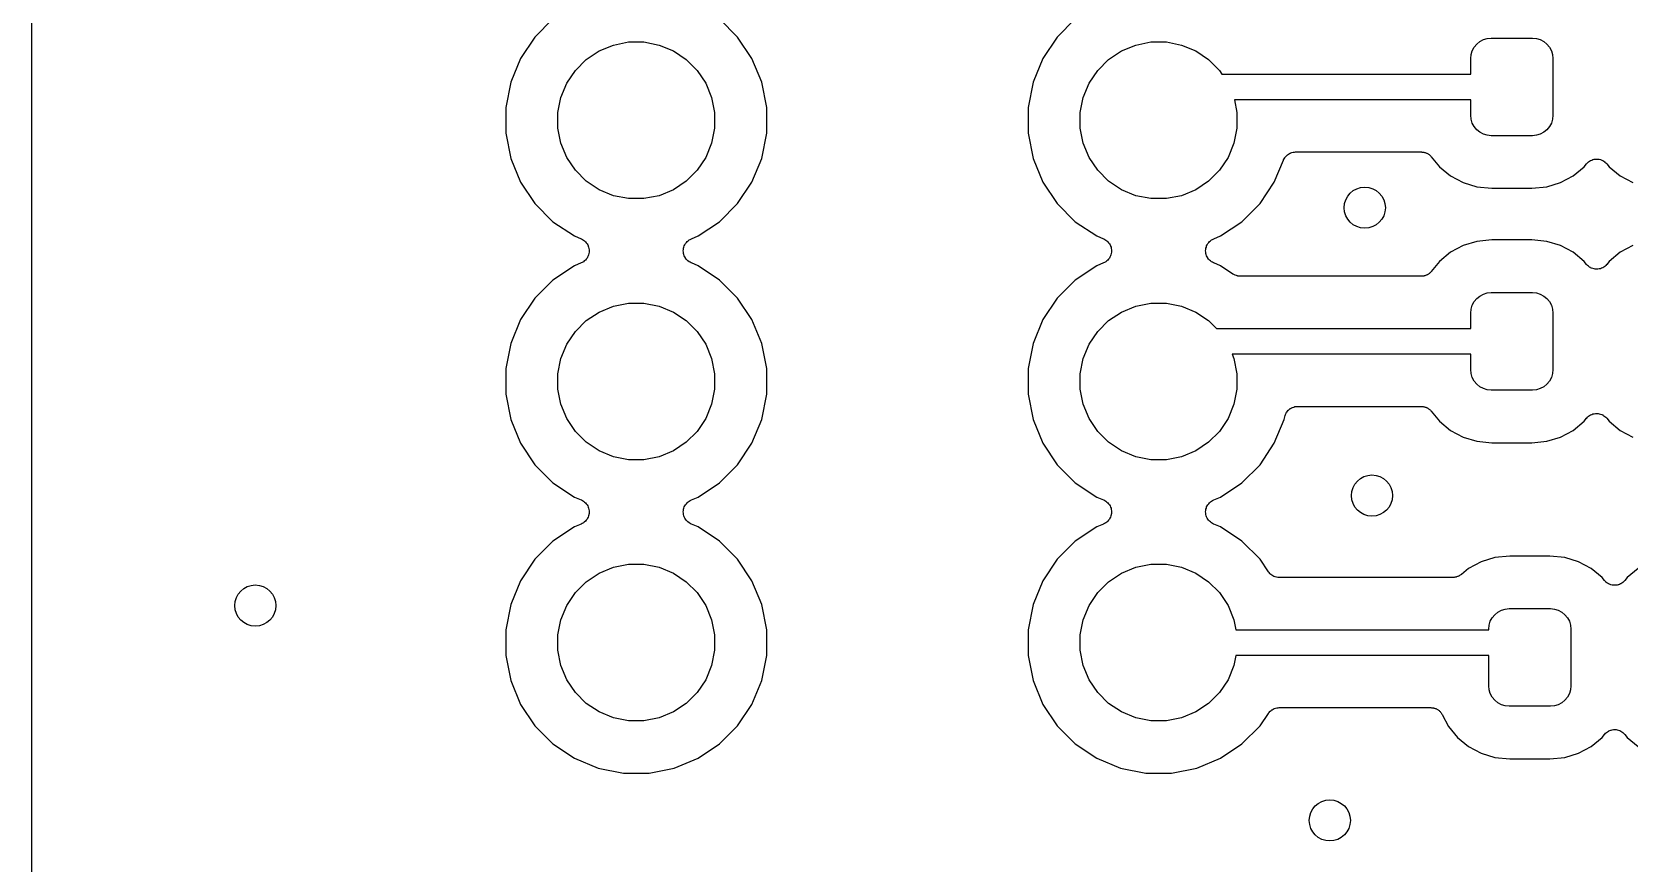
# Model space of a CAD drawing. Extents: x 103 to 213, y -152 to -90.
# Drawn here: x 103.06 to 118.59, y -107.18 to -99.09 of the extents above; entities that cross this region are included whole.
import ezdxf

# ---------------------------------------------------------------- set-up
doc = ezdxf.new("R2010")
doc.units = 0
doc.layers.add('BLACK', color=7, linetype='CONTINUOUS')

msp = doc.modelspace()

# ---------------------------------------------------------------- linework, layer by layer
at = {"layer": 'BLACK', "linetype": 'CONTINUOUS'}
for p, q in [((103.058, -149.984), (103.058, -92.8335)), ((108.125, -98.9635), (107.949, -99.1404)), ((109.921, -99.1404), (109.745, -98.9635)), ((113.205, -98.9635), (113.029, -99.1404)), ((107.949, -99.1404), (107.81, -99.3484)), ((108.574, -99.2747), (108.713, -99.2173)), ((108.713, -99.2173), (108.86, -99.188)), ((108.86, -99.188), (109.01, -99.188)), ((109.01, -99.188), (109.157, -99.2173)), ((109.157, -99.2173), (109.296, -99.2747)), ((110.06, -99.3484), (109.921, -99.1404)), ((113.029, -99.1404), (112.89, -99.3484)), ((113.654, -99.2747), (113.793, -99.2173)), ((113.793, -99.2173), (113.94, -99.188)), ((113.94, -99.188), (114.09, -99.188)), ((114.09, -99.188), (114.237, -99.2173)), ((114.237, -99.2173), (114.376, -99.2747)), ((117.065, -99.2735), (117.084, -99.2389)), ((117.084, -99.2389), (117.109, -99.2086)), ((117.109, -99.2086), (117.139, -99.1837)), ((117.139, -99.1837), (117.173, -99.1652)), ((117.173, -99.1652), (117.211, -99.1538)), ((117.211, -99.1538), (117.25, -99.15)), ((117.25, -99.15), (117.65, -99.15)), ((117.65, -99.15), (117.689, -99.1538)), ((117.689, -99.1538), (117.727, -99.1652)), ((117.727, -99.1652), (117.761, -99.1837)), ((117.761, -99.1837), (117.791, -99.2086)), ((117.791, -99.2086), (117.816, -99.2389)), ((117.816, -99.2389), (117.835, -99.2735)), ((107.81, -99.3484), (107.714, -99.5796)), ((108.343, -99.4643), (108.449, -99.3581)), ((108.449, -99.3581), (108.574, -99.2747)), ((109.296, -99.2747), (109.421, -99.3581)), ((109.421, -99.3581), (109.527, -99.4643)), ((110.156, -99.5796), (110.06, -99.3484)), ((112.89, -99.3484), (112.794, -99.5796)), ((113.423, -99.4643), (113.529, -99.3581)), ((113.529, -99.3581), (113.654, -99.2747)), ((114.376, -99.2747), (114.501, -99.3581)), ((114.501, -99.3581), (114.607, -99.4643)), ((117.05, -99.35), (117.054, -99.311)), ((117.05, -99.5), (117.05, -99.35)), ((117.054, -99.311), (117.065, -99.2735)), ((117.835, -99.2735), (117.846, -99.311)), ((117.846, -99.311), (117.85, -99.35)), ((117.85, -99.35), (117.85, -99.9)), ((108.26, -99.5891), (108.343, -99.4643)), ((109.527, -99.4643), (109.61, -99.5891)), ((113.34, -99.5891), (113.423, -99.4643)), ((114.607, -99.4643), (114.631, -99.5)), ((114.631, -99.5), (117.05, -99.5)), ((107.714, -99.5796), (107.665, -99.8249)), ((108.202, -99.7277), (108.26, -99.5891)), ((109.61, -99.5891), (109.668, -99.7277)), ((110.205, -99.8249), (110.156, -99.5796)), ((112.794, -99.5796), (112.745, -99.8249)), ((113.282, -99.7277), (113.34, -99.5891)), ((107.665, -99.8249), (107.665, -100.075)), ((108.173, -99.8749), (108.202, -99.7277)), ((109.668, -99.7277), (109.697, -99.8749)), ((110.205, -100.075), (110.205, -99.8249)), ((112.745, -99.8249), (112.745, -100.075)), ((113.253, -99.8749), (113.282, -99.7277)), ((117.05, -99.75), (114.752, -99.75)), ((114.752, -99.75), (114.777, -99.8749)), ((117.05, -99.9), (117.05, -99.75)), ((108.173, -100.025), (108.173, -99.8749)), ((108.202, -100.172), (108.173, -100.025)), ((109.697, -100.025), (109.668, -100.172)), ((109.697, -99.8749), (109.697, -100.025)), ((113.253, -100.025), (113.253, -99.8749)), ((113.282, -100.172), (113.253, -100.025)), ((114.777, -100.025), (114.748, -100.172)), ((114.777, -99.8749), (114.777, -100.025)), ((117.054, -99.939), (117.05, -99.9)), ((117.065, -99.9765), (117.054, -99.939)), ((117.084, -100.011), (117.065, -99.9765)), ((117.109, -100.041), (117.084, -100.011)), ((117.816, -100.011), (117.791, -100.041)), ((117.835, -99.9765), (117.816, -100.011)), ((117.846, -99.939), (117.835, -99.9765)), ((117.85, -99.9), (117.846, -99.939)), ((107.665, -100.075), (107.714, -100.32)), ((108.26, -100.311), (108.202, -100.172)), ((109.668, -100.172), (109.61, -100.311)), ((110.156, -100.32), (110.205, -100.075)), ((112.745, -100.075), (112.794, -100.32)), ((113.34, -100.311), (113.282, -100.172)), ((114.748, -100.172), (114.69, -100.311)), ((117.139, -100.066), (117.109, -100.041)), ((117.173, -100.085), (117.139, -100.066)), ((117.211, -100.096), (117.173, -100.085)), ((117.25, -100.1), (117.211, -100.096)), ((117.65, -100.1), (117.25, -100.1)), ((117.689, -100.096), (117.65, -100.1)), ((117.727, -100.085), (117.689, -100.096)), ((117.761, -100.066), (117.727, -100.085)), ((117.791, -100.041), (117.761, -100.066)), ((107.714, -100.32), (107.81, -100.552)), ((108.343, -100.436), (108.26, -100.311)), ((109.61, -100.311), (109.527, -100.436)), ((110.06, -100.552), (110.156, -100.32)), ((112.794, -100.32), (112.89, -100.552)), ((113.423, -100.436), (113.34, -100.311)), ((114.69, -100.311), (114.607, -100.436)), ((115.14, -100.552), (115.23, -100.336)), ((115.23, -100.335), (115.236, -100.324)), ((115.23, -100.336), (115.23, -100.335)), ((115.23, -100.336), (115.23, -100.336)), ((115.23, -100.336), (115.23, -100.336)), ((115.23, -100.336), (115.23, -100.336)), ((115.236, -100.324), (115.242, -100.314)), ((115.242, -100.313), (115.25, -100.304)), ((115.242, -100.314), (115.242, -100.313)), ((115.242, -100.314), (115.242, -100.314)), ((115.25, -100.304), (115.257, -100.295)), ((115.257, -100.295), (115.258, -100.295)), ((115.258, -100.294), (115.267, -100.287)), ((115.258, -100.295), (115.258, -100.294)), ((115.267, -100.287), (115.277, -100.279)), ((115.277, -100.279), (115.277, -100.279)), ((115.277, -100.279), (115.278, -100.279)), ((115.278, -100.279), (115.288, -100.273)), ((115.288, -100.273), (115.299, -100.268)), ((115.299, -100.268), (115.299, -100.267)), ((115.299, -100.267), (115.3, -100.267)), ((115.3, -100.267), (115.311, -100.264)), ((115.311, -100.264), (115.322, -100.26)), ((115.322, -100.26), (115.323, -100.26)), ((115.323, -100.26), (115.335, -100.259)), ((115.323, -100.26), (115.323, -100.26)), ((115.335, -100.259), (115.347, -100.258)), ((115.347, -100.258), (116.569, -100.258)), ((116.569, -100.258), (116.571, -100.258)), ((116.571, -100.258), (116.576, -100.259)), ((116.576, -100.259), (116.582, -100.259)), ((116.582, -100.259), (116.589, -100.26)), ((116.589, -100.26), (116.595, -100.261)), ((116.595, -100.261), (116.601, -100.262)), ((116.601, -100.262), (116.606, -100.264)), ((116.606, -100.264), (116.613, -100.266)), ((116.613, -100.266), (116.619, -100.268)), ((116.619, -100.268), (116.624, -100.271)), ((116.624, -100.271), (116.629, -100.273)), ((116.629, -100.273), (116.635, -100.277)), ((116.635, -100.277), (116.641, -100.28)), ((116.641, -100.28), (116.645, -100.284)), ((116.645, -100.284), (116.65, -100.287)), ((116.65, -100.287), (116.655, -100.292)), ((116.655, -100.292), (116.66, -100.296)), ((116.66, -100.296), (116.663, -100.3)), ((116.663, -100.3), (116.667, -100.304)), ((116.667, -100.304), (116.748, -100.402)), ((118.217, -100.34), (118.228, -100.336)), ((118.228, -100.336), (118.239, -100.331)), ((118.239, -100.331), (118.239, -100.331)), ((118.239, -100.331), (118.24, -100.331)), ((118.24, -100.331), (118.251, -100.329)), ((118.251, -100.329), (118.263, -100.327)), ((118.263, -100.327), (118.263, -100.327)), ((118.263, -100.327), (118.264, -100.327)), ((118.264, -100.327), (118.276, -100.327)), ((118.276, -100.327), (118.288, -100.327)), ((118.288, -100.327), (118.288, -100.327)), ((118.288, -100.327), (118.289, -100.327)), ((118.289, -100.327), (118.3, -100.329)), ((118.3, -100.329), (118.312, -100.332)), ((118.312, -100.332), (118.313, -100.332)), ((118.313, -100.332), (118.313, -100.332)), ((118.313, -100.332), (118.324, -100.337)), ((108.449, -100.542), (108.343, -100.436)), ((109.527, -100.436), (109.421, -100.542)), ((113.529, -100.542), (113.423, -100.436)), ((114.607, -100.436), (114.501, -100.542)), ((116.748, -100.402), (116.855, -100.491)), ((116.855, -100.491), (116.978, -100.556)), ((117.922, -100.556), (118.045, -100.491)), ((118.045, -100.491), (118.152, -100.402)), ((118.152, -100.402), (118.177, -100.373)), ((118.177, -100.372), (118.178, -100.371)), ((118.177, -100.373), (118.177, -100.372)), ((118.177, -100.372), (118.177, -100.372)), ((118.177, -100.372), (118.177, -100.372)), ((118.178, -100.371), (118.187, -100.363)), ((118.187, -100.363), (118.195, -100.354)), ((118.195, -100.354), (118.195, -100.354)), ((118.195, -100.354), (118.196, -100.354)), ((118.196, -100.354), (118.206, -100.347)), ((118.206, -100.347), (118.216, -100.341)), ((118.216, -100.341), (118.217, -100.34)), ((118.216, -100.341), (118.216, -100.341)), ((118.324, -100.337), (118.335, -100.341)), ((118.335, -100.341), (118.335, -100.341)), ((118.335, -100.341), (118.336, -100.342)), ((118.336, -100.342), (118.346, -100.348)), ((118.346, -100.348), (118.356, -100.355)), ((118.356, -100.355), (118.356, -100.355)), ((118.356, -100.355), (118.356, -100.356)), ((118.356, -100.356), (118.365, -100.364)), ((118.365, -100.364), (118.373, -100.373)), ((118.373, -100.373), (118.398, -100.402)), ((118.398, -100.402), (118.505, -100.491)), ((118.505, -100.491), (118.628, -100.556)), ((107.81, -100.552), (107.949, -100.76)), ((108.574, -100.625), (108.449, -100.542)), ((108.713, -100.683), (108.574, -100.625)), ((109.296, -100.625), (109.157, -100.683)), ((109.421, -100.542), (109.296, -100.625)), ((109.921, -100.76), (110.06, -100.552)), ((112.89, -100.552), (113.029, -100.76)), ((113.654, -100.625), (113.529, -100.542)), ((113.793, -100.683), (113.654, -100.625)), ((114.376, -100.625), (114.237, -100.683)), ((114.501, -100.542), (114.376, -100.625)), ((115.001, -100.76), (115.14, -100.552)), ((116.978, -100.556), (117.111, -100.597)), ((117.111, -100.597), (117.256, -100.611)), ((117.256, -100.611), (117.644, -100.611)), ((117.644, -100.611), (117.789, -100.597)), ((117.789, -100.597), (117.922, -100.556)), ((107.949, -100.76), (108.125, -100.936)), ((108.86, -100.712), (108.713, -100.683)), ((109.01, -100.712), (108.86, -100.712)), ((109.157, -100.683), (109.01, -100.712)), ((109.745, -100.936), (109.921, -100.76)), ((113.029, -100.76), (113.205, -100.936)), ((113.94, -100.712), (113.793, -100.683)), ((114.09, -100.712), (113.94, -100.712)), ((114.237, -100.683), (114.09, -100.712)), ((114.825, -100.936), (115.001, -100.76)), ((108.125, -100.936), (108.333, -101.075)), ((109.537, -101.075), (109.745, -100.936)), ((113.205, -100.936), (113.413, -101.075)), ((114.617, -101.075), (114.825, -100.936)), ((108.333, -101.075), (108.399, -101.103)), ((108.399, -101.103), (108.4, -101.103)), ((108.4, -101.103), (108.4, -101.103)), ((108.4, -101.103), (108.4, -101.103)), ((108.4, -101.103), (108.401, -101.103)), ((108.401, -101.103), (108.412, -101.109)), ((108.412, -101.109), (108.422, -101.115)), ((109.449, -101.114), (109.46, -101.108)), ((109.46, -101.108), (109.471, -101.103)), ((109.471, -101.103), (109.537, -101.075)), ((113.413, -101.075), (113.479, -101.103)), ((113.479, -101.103), (113.48, -101.103)), ((113.48, -101.103), (113.48, -101.103)), ((113.48, -101.103), (113.48, -101.103)), ((113.48, -101.103), (113.481, -101.103)), ((113.481, -101.103), (113.492, -101.109)), ((113.492, -101.109), (113.502, -101.115)), ((114.529, -101.114), (114.54, -101.108)), ((114.54, -101.108), (114.551, -101.103)), ((114.551, -101.103), (114.617, -101.075)), ((108.422, -101.115), (108.422, -101.115)), ((108.422, -101.115), (108.422, -101.115)), ((108.422, -101.115), (108.432, -101.123)), ((108.432, -101.123), (108.441, -101.131)), ((108.441, -101.131), (108.441, -101.131)), ((108.441, -101.131), (108.441, -101.131)), ((108.441, -101.131), (108.449, -101.141)), ((108.449, -101.141), (108.457, -101.15)), ((108.457, -101.15), (108.457, -101.15)), ((108.457, -101.15), (108.457, -101.151)), ((108.457, -101.151), (108.463, -101.161)), ((108.463, -101.161), (108.468, -101.172)), ((108.468, -101.172), (108.468, -101.172)), ((108.468, -101.172), (108.468, -101.173)), ((108.468, -101.173), (108.472, -101.184)), ((108.471, -101.257), (108.468, -101.269)), ((108.475, -101.246), (108.471, -101.257)), ((108.472, -101.184), (108.475, -101.196)), ((108.475, -101.196), (108.475, -101.196)), ((108.475, -101.196), (108.475, -101.196)), ((108.475, -101.196), (108.476, -101.209)), ((108.476, -101.233), (108.475, -101.245)), ((108.475, -101.245), (108.475, -101.246)), ((108.475, -101.246), (108.475, -101.246)), ((108.476, -101.209), (108.478, -101.221)), ((108.478, -101.221), (108.476, -101.233)), ((108.478, -101.221), (108.477, -101.221)), ((108.477, -101.221), (108.478, -101.221)), ((109.392, -101.219), (109.394, -101.207)), ((109.394, -101.231), (109.392, -101.219)), ((109.392, -101.219), (109.393, -101.219)), ((109.393, -101.219), (109.392, -101.219)), ((109.394, -101.207), (109.395, -101.195)), ((109.395, -101.244), (109.394, -101.231)), ((109.395, -101.194), (109.399, -101.183)), ((109.395, -101.195), (109.395, -101.194)), ((109.395, -101.194), (109.395, -101.194)), ((109.398, -101.256), (109.395, -101.244)), ((109.395, -101.244), (109.395, -101.244)), ((109.395, -101.244), (109.395, -101.244)), ((109.402, -101.267), (109.398, -101.256)), ((109.399, -101.183), (109.402, -101.171)), ((109.402, -101.171), (109.408, -101.16)), ((109.402, -101.171), (109.402, -101.171)), ((109.402, -101.171), (109.402, -101.171)), ((109.402, -101.268), (109.402, -101.267)), ((109.407, -101.279), (109.402, -101.268)), ((109.402, -101.268), (109.402, -101.268)), ((109.408, -101.16), (109.414, -101.149)), ((109.414, -101.149), (109.422, -101.139)), ((109.414, -101.149), (109.414, -101.149)), ((109.414, -101.149), (109.414, -101.149)), ((109.422, -101.139), (109.43, -101.13)), ((109.43, -101.13), (109.44, -101.122)), ((109.43, -101.13), (109.43, -101.13)), ((109.43, -101.13), (109.43, -101.13)), ((109.44, -101.122), (109.449, -101.114)), ((109.449, -101.114), (109.449, -101.114)), ((109.449, -101.114), (109.449, -101.114)), ((113.502, -101.115), (113.502, -101.115)), ((113.502, -101.115), (113.502, -101.115)), ((113.502, -101.115), (113.512, -101.123)), ((113.512, -101.123), (113.521, -101.131)), ((113.521, -101.131), (113.521, -101.131)), ((113.521, -101.131), (113.521, -101.131)), ((113.521, -101.131), (113.529, -101.141)), ((113.529, -101.141), (113.537, -101.15)), ((113.537, -101.15), (113.537, -101.15)), ((113.537, -101.15), (113.537, -101.151)), ((113.537, -101.151), (113.543, -101.161)), ((113.543, -101.161), (113.548, -101.172)), ((113.548, -101.172), (113.548, -101.172)), ((113.548, -101.172), (113.548, -101.173)), ((113.548, -101.173), (113.552, -101.184)), ((113.551, -101.257), (113.548, -101.269)), ((113.555, -101.246), (113.551, -101.257)), ((113.552, -101.184), (113.555, -101.196)), ((113.555, -101.196), (113.555, -101.196)), ((113.555, -101.196), (113.555, -101.196)), ((113.555, -101.196), (113.556, -101.209)), ((113.556, -101.233), (113.555, -101.245)), ((113.555, -101.245), (113.555, -101.246)), ((113.555, -101.246), (113.555, -101.246)), ((113.556, -101.209), (113.558, -101.221)), ((113.558, -101.221), (113.556, -101.233)), ((113.558, -101.221), (113.557, -101.221)), ((113.557, -101.221), (113.558, -101.221)), ((114.472, -101.219), (114.474, -101.207)), ((114.474, -101.231), (114.472, -101.219)), ((114.472, -101.219), (114.473, -101.219)), ((114.473, -101.219), (114.472, -101.219)), ((114.474, -101.207), (114.475, -101.195)), ((114.475, -101.244), (114.474, -101.231)), ((114.475, -101.194), (114.479, -101.183)), ((114.475, -101.195), (114.475, -101.194)), ((114.475, -101.194), (114.475, -101.194)), ((114.478, -101.256), (114.475, -101.244)), ((114.475, -101.244), (114.475, -101.244)), ((114.475, -101.244), (114.475, -101.244)), ((114.482, -101.267), (114.478, -101.256)), ((114.479, -101.183), (114.482, -101.171)), ((114.482, -101.171), (114.488, -101.16)), ((114.482, -101.171), (114.482, -101.171)), ((114.482, -101.171), (114.482, -101.171)), ((114.482, -101.268), (114.482, -101.267)), ((114.487, -101.279), (114.482, -101.268)), ((114.482, -101.268), (114.482, -101.268)), ((114.488, -101.16), (114.494, -101.149)), ((114.494, -101.149), (114.502, -101.139)), ((114.494, -101.149), (114.494, -101.149)), ((114.494, -101.149), (114.494, -101.149)), ((114.502, -101.139), (114.51, -101.13)), ((114.51, -101.13), (114.52, -101.122)), ((114.51, -101.13), (114.51, -101.13)), ((114.51, -101.13), (114.51, -101.13)), ((114.52, -101.122), (114.529, -101.114)), ((114.529, -101.114), (114.529, -101.114)), ((114.529, -101.114), (114.529, -101.114)), ((116.855, -101.234), (116.748, -101.323)), ((116.978, -101.169), (116.855, -101.234)), ((117.111, -101.128), (116.978, -101.169)), ((117.256, -101.114), (117.111, -101.128)), ((117.644, -101.114), (117.256, -101.114)), ((117.789, -101.128), (117.644, -101.114)), ((117.922, -101.169), (117.789, -101.128)), ((118.045, -101.234), (117.922, -101.169)), ((118.152, -101.323), (118.045, -101.234)), ((118.505, -101.234), (118.398, -101.323)), ((118.628, -101.169), (118.505, -101.234)), ((108.333, -101.365), (108.125, -101.504)), ((108.399, -101.337), (108.333, -101.365)), ((108.41, -101.332), (108.399, -101.337)), ((108.421, -101.326), (108.41, -101.332)), ((108.43, -101.318), (108.421, -101.326)), ((108.421, -101.326), (108.421, -101.326)), ((108.421, -101.326), (108.421, -101.326)), ((108.44, -101.31), (108.43, -101.318)), ((108.448, -101.3), (108.44, -101.31)), ((108.44, -101.31), (108.44, -101.31)), ((108.44, -101.31), (108.44, -101.31)), ((108.456, -101.291), (108.448, -101.3)), ((108.462, -101.28), (108.456, -101.291)), ((108.456, -101.291), (108.456, -101.291)), ((108.456, -101.291), (108.456, -101.291)), ((108.468, -101.269), (108.462, -101.28)), ((108.468, -101.269), (108.468, -101.269)), ((108.468, -101.269), (108.468, -101.269)), ((109.413, -101.289), (109.407, -101.279)), ((109.413, -101.29), (109.413, -101.289)), ((109.421, -101.299), (109.413, -101.29)), ((109.413, -101.29), (109.413, -101.29)), ((109.429, -101.309), (109.421, -101.299)), ((109.438, -101.317), (109.429, -101.309)), ((109.429, -101.309), (109.429, -101.309)), ((109.429, -101.309), (109.429, -101.309)), ((109.448, -101.325), (109.438, -101.317)), ((109.458, -101.331), (109.448, -101.325)), ((109.448, -101.325), (109.448, -101.325)), ((109.448, -101.325), (109.448, -101.325)), ((109.469, -101.337), (109.458, -101.331)), ((109.47, -101.337), (109.469, -101.337)), ((109.471, -101.337), (109.47, -101.337)), ((109.47, -101.337), (109.47, -101.337)), ((109.47, -101.337), (109.47, -101.337)), ((109.537, -101.365), (109.471, -101.337)), ((109.745, -101.504), (109.537, -101.365)), ((113.413, -101.365), (113.205, -101.504)), ((113.479, -101.337), (113.413, -101.365)), ((113.49, -101.332), (113.479, -101.337)), ((113.501, -101.326), (113.49, -101.332)), ((113.51, -101.318), (113.501, -101.326)), ((113.501, -101.326), (113.501, -101.326)), ((113.501, -101.326), (113.501, -101.326)), ((113.52, -101.31), (113.51, -101.318)), ((113.528, -101.3), (113.52, -101.31)), ((113.52, -101.31), (113.52, -101.31)), ((113.52, -101.31), (113.52, -101.31)), ((113.536, -101.291), (113.528, -101.3)), ((113.542, -101.28), (113.536, -101.291)), ((113.536, -101.291), (113.536, -101.291)), ((113.536, -101.291), (113.536, -101.291)), ((113.548, -101.269), (113.542, -101.28)), ((113.548, -101.269), (113.548, -101.269)), ((113.548, -101.269), (113.548, -101.269)), ((114.493, -101.289), (114.487, -101.279)), ((114.493, -101.29), (114.493, -101.289)), ((114.501, -101.299), (114.493, -101.29)), ((114.493, -101.29), (114.493, -101.29)), ((114.509, -101.309), (114.501, -101.299)), ((114.518, -101.317), (114.509, -101.309)), ((114.509, -101.309), (114.509, -101.309)), ((114.509, -101.309), (114.509, -101.309)), ((114.528, -101.325), (114.518, -101.317)), ((114.538, -101.331), (114.528, -101.325)), ((114.528, -101.325), (114.528, -101.325)), ((114.528, -101.325), (114.528, -101.325)), ((114.549, -101.337), (114.538, -101.331)), ((114.55, -101.337), (114.549, -101.337)), ((114.551, -101.337), (114.55, -101.337)), ((114.55, -101.337), (114.55, -101.337)), ((114.55, -101.337), (114.55, -101.337)), ((114.617, -101.365), (114.551, -101.337)), ((114.738, -101.446), (114.617, -101.365)), ((116.666, -101.422), (116.662, -101.426)), ((116.667, -101.421), (116.666, -101.422)), ((116.748, -101.323), (116.667, -101.421)), ((118.177, -101.352), (118.152, -101.323)), ((118.185, -101.361), (118.177, -101.352)), ((118.194, -101.369), (118.185, -101.361)), ((118.194, -101.37), (118.194, -101.369)), ((118.204, -101.377), (118.194, -101.37)), ((118.194, -101.37), (118.194, -101.37)), ((118.214, -101.383), (118.204, -101.377)), ((118.215, -101.384), (118.214, -101.383)), ((118.226, -101.388), (118.215, -101.384)), ((118.215, -101.384), (118.215, -101.384)), ((118.237, -101.393), (118.226, -101.388)), ((118.238, -101.393), (118.237, -101.393)), ((118.237, -101.393), (118.237, -101.393)), ((118.25, -101.396), (118.238, -101.393)), ((118.261, -101.398), (118.25, -101.396)), ((118.262, -101.398), (118.261, -101.398)), ((118.274, -101.398), (118.262, -101.398)), ((118.262, -101.398), (118.262, -101.398)), ((118.286, -101.398), (118.274, -101.398)), ((118.287, -101.398), (118.286, -101.398)), ((118.299, -101.396), (118.287, -101.398)), ((118.287, -101.398), (118.287, -101.398)), ((118.31, -101.394), (118.299, -101.396)), ((118.311, -101.394), (118.31, -101.394)), ((118.322, -101.389), (118.311, -101.394)), ((118.311, -101.394), (118.311, -101.394)), ((118.333, -101.385), (118.322, -101.389)), ((118.334, -101.384), (118.333, -101.385)), ((118.344, -101.378), (118.334, -101.384)), ((118.334, -101.384), (118.334, -101.384)), ((118.354, -101.371), (118.344, -101.378)), ((118.355, -101.371), (118.354, -101.371)), ((118.363, -101.362), (118.355, -101.371)), ((118.355, -101.371), (118.355, -101.371)), ((118.372, -101.354), (118.363, -101.362)), ((118.373, -101.353), (118.372, -101.354)), ((118.398, -101.323), (118.373, -101.352)), ((118.373, -101.352), (118.373, -101.353)), ((118.373, -101.353), (118.373, -101.353)), ((118.373, -101.353), (118.373, -101.353)), ((108.125, -101.504), (107.949, -101.68)), ((109.921, -101.68), (109.745, -101.504)), ((113.205, -101.504), (113.029, -101.68)), ((114.748, -101.451), (114.738, -101.446)), ((114.758, -101.457), (114.748, -101.451)), ((114.759, -101.457), (114.758, -101.457)), ((114.76, -101.457), (114.759, -101.457)), ((114.771, -101.461), (114.76, -101.457)), ((114.782, -101.464), (114.771, -101.461)), ((114.783, -101.464), (114.782, -101.464)), ((114.783, -101.465), (114.783, -101.464)), ((114.795, -101.466), (114.783, -101.465)), ((114.807, -101.467), (114.795, -101.466)), ((114.808, -101.467), (114.807, -101.467)), ((116.569, -101.467), (114.808, -101.467)), ((114.808, -101.467), (114.808, -101.467)), ((114.808, -101.467), (114.808, -101.467)), ((114.808, -101.467), (114.808, -101.467)), ((116.575, -101.466), (116.569, -101.467)), ((116.58, -101.467), (116.575, -101.466)), ((116.587, -101.465), (116.58, -101.467)), ((116.594, -101.465), (116.587, -101.465)), ((116.599, -101.463), (116.594, -101.465)), ((116.605, -101.462), (116.599, -101.463)), ((116.611, -101.459), (116.605, -101.462)), ((116.617, -101.457), (116.611, -101.459)), ((116.622, -101.455), (116.617, -101.457)), ((116.628, -101.453), (116.622, -101.455)), ((116.633, -101.449), (116.628, -101.453)), ((116.639, -101.446), (116.633, -101.449)), ((116.644, -101.442), (116.639, -101.446)), ((116.648, -101.439), (116.644, -101.442)), ((116.653, -101.434), (116.648, -101.439)), ((116.659, -101.43), (116.653, -101.434)), ((116.662, -101.426), (116.659, -101.43)), ((107.949, -101.68), (107.81, -101.888)), ((108.713, -101.757), (108.86, -101.728)), ((108.86, -101.728), (109.01, -101.728)), ((109.01, -101.728), (109.157, -101.757)), ((110.06, -101.888), (109.921, -101.68)), ((113.029, -101.68), (112.89, -101.888)), ((113.793, -101.757), (113.94, -101.728)), ((113.94, -101.728), (114.09, -101.728)), ((114.09, -101.728), (114.237, -101.757)), ((117.065, -101.748), (117.084, -101.714)), ((117.084, -101.714), (117.109, -101.684)), ((117.109, -101.684), (117.139, -101.659)), ((117.139, -101.659), (117.173, -101.64)), ((117.173, -101.64), (117.211, -101.629)), ((117.211, -101.629), (117.25, -101.625)), ((117.25, -101.625), (117.65, -101.625)), ((117.65, -101.625), (117.689, -101.629)), ((117.689, -101.629), (117.727, -101.64)), ((117.727, -101.64), (117.761, -101.659)), ((117.761, -101.659), (117.791, -101.684)), ((117.791, -101.684), (117.816, -101.714)), ((117.816, -101.714), (117.835, -101.748)), ((107.81, -101.888), (107.714, -102.12)), ((108.449, -101.898), (108.574, -101.815)), ((108.574, -101.815), (108.713, -101.757)), ((109.157, -101.757), (109.296, -101.815)), ((109.296, -101.815), (109.421, -101.898)), ((110.156, -102.12), (110.06, -101.888)), ((112.89, -101.888), (112.794, -102.12)), ((113.529, -101.898), (113.654, -101.815)), ((113.654, -101.815), (113.793, -101.757)), ((114.237, -101.757), (114.376, -101.815)), ((114.376, -101.815), (114.501, -101.898)), ((117.05, -101.825), (117.054, -101.786)), ((117.05, -101.975), (117.05, -101.825)), ((117.054, -101.786), (117.065, -101.748)), ((117.835, -101.748), (117.846, -101.786)), ((117.846, -101.786), (117.85, -101.825)), ((117.85, -101.825), (117.85, -102.375)), ((108.26, -102.129), (108.343, -102.004)), ((108.343, -102.004), (108.449, -101.898)), ((109.421, -101.898), (109.527, -102.004)), ((109.527, -102.004), (109.61, -102.129)), ((113.34, -102.129), (113.423, -102.004)), ((113.423, -102.004), (113.529, -101.898)), ((114.501, -101.898), (114.578, -101.975)), ((114.578, -101.975), (117.05, -101.975)), ((107.714, -102.12), (107.665, -102.365)), ((108.202, -102.268), (108.26, -102.129)), ((109.61, -102.129), (109.668, -102.268)), ((110.205, -102.365), (110.156, -102.12)), ((112.794, -102.12), (112.745, -102.365)), ((113.282, -102.268), (113.34, -102.129)), ((108.173, -102.415), (108.202, -102.268)), ((109.668, -102.268), (109.697, -102.415)), ((113.253, -102.415), (113.282, -102.268)), ((117.05, -102.225), (114.73, -102.225)), ((114.73, -102.225), (114.748, -102.268)), ((114.748, -102.268), (114.777, -102.415)), ((117.05, -102.375), (117.05, -102.225)), ((107.665, -102.365), (107.665, -102.615)), ((108.173, -102.565), (108.173, -102.415)), ((109.697, -102.415), (109.697, -102.565)), ((110.205, -102.615), (110.205, -102.365)), ((112.745, -102.365), (112.745, -102.615)), ((113.253, -102.565), (113.253, -102.415)), ((114.777, -102.415), (114.777, -102.565)), ((117.054, -102.414), (117.05, -102.375)), ((117.065, -102.452), (117.054, -102.414)), ((117.084, -102.486), (117.065, -102.452)), ((117.109, -102.516), (117.084, -102.486)), ((117.816, -102.486), (117.791, -102.516)), ((117.835, -102.452), (117.816, -102.486)), ((117.846, -102.414), (117.835, -102.452)), ((117.85, -102.375), (117.846, -102.414)), ((107.665, -102.615), (107.714, -102.86)), ((108.202, -102.712), (108.173, -102.565)), ((109.697, -102.565), (109.668, -102.712)), ((110.156, -102.86), (110.205, -102.615)), ((112.745, -102.615), (112.794, -102.86)), ((113.282, -102.712), (113.253, -102.565)), ((114.777, -102.565), (114.748, -102.712)), ((117.139, -102.541), (117.109, -102.516)), ((117.173, -102.56), (117.139, -102.541)), ((117.211, -102.571), (117.173, -102.56)), ((117.25, -102.575), (117.211, -102.571)), ((117.65, -102.575), (117.25, -102.575)), ((117.689, -102.571), (117.65, -102.575)), ((117.727, -102.56), (117.689, -102.571)), ((117.761, -102.541), (117.727, -102.56)), ((117.791, -102.516), (117.761, -102.541)), ((108.26, -102.851), (108.202, -102.712)), ((109.668, -102.712), (109.61, -102.851)), ((113.34, -102.851), (113.282, -102.712)), ((114.748, -102.712), (114.69, -102.851)), ((115.245, -102.822), (115.249, -102.811)), ((115.249, -102.81), (115.255, -102.799)), ((115.249, -102.811), (115.249, -102.81)), ((115.249, -102.81), (115.249, -102.81)), ((115.255, -102.799), (115.26, -102.789)), ((115.26, -102.789), (115.261, -102.789)), ((115.261, -102.788), (115.269, -102.779)), ((115.261, -102.789), (115.261, -102.788)), ((115.269, -102.779), (115.276, -102.77)), ((115.276, -102.77), (115.277, -102.77)), ((115.277, -102.769), (115.286, -102.762)), ((115.277, -102.77), (115.277, -102.769)), ((115.286, -102.762), (115.295, -102.754)), ((115.295, -102.754), (115.296, -102.754)), ((115.296, -102.754), (115.307, -102.748)), ((115.296, -102.754), (115.296, -102.754)), ((115.307, -102.748), (115.317, -102.743)), ((115.317, -102.743), (115.318, -102.742)), ((115.318, -102.742), (115.33, -102.739)), ((115.318, -102.742), (115.318, -102.742)), ((115.33, -102.739), (115.341, -102.735)), ((115.341, -102.735), (115.342, -102.735)), ((115.342, -102.735), (115.354, -102.734)), ((115.342, -102.735), (115.342, -102.735)), ((115.354, -102.734), (115.366, -102.733)), ((115.366, -102.733), (116.569, -102.733)), ((116.569, -102.733), (116.571, -102.733)), ((116.571, -102.733), (116.576, -102.734)), ((116.576, -102.734), (116.582, -102.734)), ((116.582, -102.734), (116.589, -102.735)), ((116.589, -102.735), (116.595, -102.736)), ((116.595, -102.736), (116.601, -102.737)), ((116.601, -102.737), (116.606, -102.739)), ((116.606, -102.739), (116.613, -102.741)), ((116.613, -102.741), (116.619, -102.743)), ((116.619, -102.743), (116.624, -102.746)), ((116.624, -102.746), (116.629, -102.748)), ((116.629, -102.748), (116.635, -102.752)), ((116.635, -102.752), (116.641, -102.755)), ((116.641, -102.755), (116.645, -102.759)), ((116.645, -102.759), (116.65, -102.762)), ((116.65, -102.762), (116.655, -102.767)), ((116.655, -102.767), (116.66, -102.771)), ((116.66, -102.771), (116.663, -102.775)), ((116.663, -102.775), (116.667, -102.779)), ((116.667, -102.779), (116.748, -102.877)), ((118.206, -102.822), (118.216, -102.816)), ((118.216, -102.816), (118.217, -102.815)), ((118.216, -102.816), (118.216, -102.816)), ((118.217, -102.815), (118.228, -102.811)), ((118.228, -102.811), (118.239, -102.806)), ((118.239, -102.806), (118.239, -102.806)), ((118.239, -102.806), (118.24, -102.806)), ((118.24, -102.806), (118.251, -102.804)), ((118.251, -102.804), (118.263, -102.802)), ((118.263, -102.802), (118.263, -102.802)), ((118.263, -102.802), (118.264, -102.802)), ((118.264, -102.802), (118.276, -102.802)), ((118.276, -102.802), (118.288, -102.802)), ((118.288, -102.802), (118.288, -102.802)), ((118.288, -102.802), (118.289, -102.802)), ((118.289, -102.802), (118.3, -102.804)), ((118.3, -102.804), (118.312, -102.807)), ((118.312, -102.807), (118.313, -102.807)), ((118.313, -102.807), (118.313, -102.807)), ((118.313, -102.807), (118.324, -102.812)), ((118.324, -102.812), (118.335, -102.816)), ((118.335, -102.816), (118.335, -102.816)), ((118.335, -102.816), (118.336, -102.817)), ((118.336, -102.817), (118.346, -102.823)), ((107.714, -102.86), (107.81, -103.092)), ((108.343, -102.976), (108.26, -102.851)), ((108.449, -103.082), (108.343, -102.976)), ((109.527, -102.976), (109.421, -103.082)), ((109.61, -102.851), (109.527, -102.976)), ((110.06, -103.092), (110.156, -102.86)), ((112.794, -102.86), (112.89, -103.092)), ((113.423, -102.976), (113.34, -102.851)), ((113.529, -103.082), (113.423, -102.976)), ((114.607, -102.976), (114.501, -103.082)), ((114.69, -102.851), (114.607, -102.976)), ((115.14, -103.092), (115.236, -102.86)), ((115.236, -102.86), (115.241, -102.835)), ((115.241, -102.834), (115.242, -102.833)), ((115.241, -102.835), (115.241, -102.834)), ((115.241, -102.834), (115.241, -102.834)), ((115.241, -102.834), (115.241, -102.834)), ((115.242, -102.833), (115.245, -102.822)), ((116.748, -102.877), (116.855, -102.966)), ((116.855, -102.966), (116.978, -103.031)), ((117.922, -103.031), (118.045, -102.966)), ((118.045, -102.966), (118.152, -102.877)), ((118.152, -102.877), (118.177, -102.848)), ((118.177, -102.847), (118.178, -102.846)), ((118.177, -102.848), (118.177, -102.847)), ((118.177, -102.847), (118.177, -102.847)), ((118.177, -102.847), (118.177, -102.847)), ((118.178, -102.846), (118.187, -102.838)), ((118.187, -102.838), (118.195, -102.829)), ((118.195, -102.829), (118.195, -102.829)), ((118.195, -102.829), (118.196, -102.829)), ((118.196, -102.829), (118.206, -102.822)), ((118.346, -102.823), (118.356, -102.83)), ((118.356, -102.83), (118.356, -102.83)), ((118.356, -102.83), (118.356, -102.831)), ((118.356, -102.831), (118.365, -102.839)), ((118.365, -102.839), (118.373, -102.848)), ((118.373, -102.848), (118.398, -102.877)), ((118.398, -102.877), (118.505, -102.966)), ((118.505, -102.966), (118.628, -103.031)), ((107.81, -103.092), (107.949, -103.3)), ((108.574, -103.165), (108.449, -103.082)), ((109.421, -103.082), (109.296, -103.165)), ((109.921, -103.3), (110.06, -103.092)), ((112.89, -103.092), (113.029, -103.3)), ((113.654, -103.165), (113.529, -103.082)), ((114.501, -103.082), (114.376, -103.165)), ((115.001, -103.3), (115.14, -103.092)), ((116.978, -103.031), (117.111, -103.072)), ((117.111, -103.072), (117.256, -103.086)), ((117.256, -103.086), (117.644, -103.086)), ((117.644, -103.086), (117.789, -103.072)), ((117.789, -103.072), (117.922, -103.031)), ((108.713, -103.223), (108.574, -103.165)), ((108.86, -103.252), (108.713, -103.223)), ((109.01, -103.252), (108.86, -103.252)), ((109.157, -103.223), (109.01, -103.252)), ((109.296, -103.165), (109.157, -103.223)), ((113.793, -103.223), (113.654, -103.165)), ((113.94, -103.252), (113.793, -103.223)), ((114.09, -103.252), (113.94, -103.252)), ((114.237, -103.223), (114.09, -103.252)), ((114.376, -103.165), (114.237, -103.223)), ((107.949, -103.3), (108.125, -103.476)), ((109.745, -103.476), (109.921, -103.3)), ((113.029, -103.3), (113.205, -103.476)), ((114.825, -103.476), (115.001, -103.3)), ((108.125, -103.476), (108.333, -103.615)), ((109.537, -103.615), (109.745, -103.476)), ((113.205, -103.476), (113.413, -103.615)), ((114.617, -103.615), (114.825, -103.476)), ((108.333, -103.615), (108.399, -103.643)), ((108.399, -103.643), (108.4, -103.643)), ((108.4, -103.643), (108.4, -103.643)), ((108.4, -103.643), (108.4, -103.643)), ((108.4, -103.643), (108.401, -103.643)), ((108.401, -103.643), (108.412, -103.649)), ((108.412, -103.649), (108.422, -103.655)), ((108.422, -103.655), (108.422, -103.655)), ((108.422, -103.655), (108.422, -103.655)), ((108.422, -103.655), (108.432, -103.663)), ((108.432, -103.663), (108.441, -103.671)), ((108.441, -103.671), (108.441, -103.671)), ((108.441, -103.671), (108.441, -103.671)), ((108.441, -103.671), (108.449, -103.681)), ((108.449, -103.681), (108.457, -103.69)), ((108.457, -103.69), (108.457, -103.69)), ((108.457, -103.69), (108.457, -103.691)), ((108.457, -103.691), (108.463, -103.701)), ((108.463, -103.701), (108.468, -103.712)), ((108.468, -103.712), (108.468, -103.712)), ((108.468, -103.712), (108.468, -103.713)), ((108.468, -103.713), (108.472, -103.724)), ((108.472, -103.724), (108.475, -103.736)), ((108.475, -103.736), (108.475, -103.736)), ((108.475, -103.736), (108.475, -103.736)), ((108.475, -103.736), (108.476, -103.749)), ((108.476, -103.749), (108.478, -103.761)), ((109.392, -103.759), (109.394, -103.747)), ((109.394, -103.747), (109.395, -103.735)), ((109.395, -103.734), (109.399, -103.723)), ((109.395, -103.735), (109.395, -103.734)), ((109.395, -103.734), (109.395, -103.734)), ((109.399, -103.723), (109.402, -103.711)), ((109.402, -103.711), (109.408, -103.7)), ((109.402, -103.711), (109.402, -103.711)), ((109.402, -103.711), (109.402, -103.711)), ((109.408, -103.7), (109.414, -103.689)), ((109.414, -103.689), (109.422, -103.679)), ((109.414, -103.689), (109.414, -103.689)), ((109.414, -103.689), (109.414, -103.689)), ((109.422, -103.679), (109.43, -103.67)), ((109.43, -103.67), (109.44, -103.662)), ((109.43, -103.67), (109.43, -103.67)), ((109.43, -103.67), (109.43, -103.67)), ((109.44, -103.662), (109.449, -103.654)), ((109.449, -103.654), (109.46, -103.648)), ((109.449, -103.654), (109.449, -103.654)), ((109.449, -103.654), (109.449, -103.654)), ((109.46, -103.648), (109.471, -103.643)), ((109.471, -103.643), (109.537, -103.615)), ((113.413, -103.615), (113.479, -103.643)), ((113.479, -103.643), (113.48, -103.643)), ((113.48, -103.643), (113.48, -103.643)), ((113.48, -103.643), (113.48, -103.643)), ((113.48, -103.643), (113.481, -103.643)), ((113.481, -103.643), (113.492, -103.649)), ((113.492, -103.649), (113.502, -103.655)), ((113.502, -103.655), (113.502, -103.655)), ((113.502, -103.655), (113.502, -103.655)), ((113.502, -103.655), (113.512, -103.663)), ((113.512, -103.663), (113.521, -103.671)), ((113.521, -103.671), (113.521, -103.671)), ((113.521, -103.671), (113.521, -103.671)), ((113.521, -103.671), (113.529, -103.681)), ((113.529, -103.681), (113.537, -103.69)), ((113.537, -103.69), (113.537, -103.69)), ((113.537, -103.69), (113.537, -103.691)), ((113.537, -103.691), (113.543, -103.701)), ((113.543, -103.701), (113.548, -103.712)), ((113.548, -103.712), (113.548, -103.712)), ((113.548, -103.712), (113.548, -103.713)), ((113.548, -103.713), (113.552, -103.724)), ((113.552, -103.724), (113.555, -103.736)), ((113.555, -103.736), (113.555, -103.736)), ((113.555, -103.736), (113.555, -103.736)), ((113.555, -103.736), (113.556, -103.749)), ((113.556, -103.749), (113.558, -103.761)), ((114.472, -103.759), (114.474, -103.747)), ((114.474, -103.747), (114.475, -103.735)), ((114.475, -103.734), (114.479, -103.723)), ((114.475, -103.735), (114.475, -103.734)), ((114.475, -103.734), (114.475, -103.734)), ((114.479, -103.723), (114.482, -103.711)), ((114.482, -103.711), (114.488, -103.7)), ((114.482, -103.711), (114.482, -103.711)), ((114.482, -103.711), (114.482, -103.711)), ((114.488, -103.7), (114.494, -103.689)), ((114.494, -103.689), (114.502, -103.679)), ((114.494, -103.689), (114.494, -103.689)), ((114.494, -103.689), (114.494, -103.689)), ((114.502, -103.679), (114.51, -103.67)), ((114.51, -103.67), (114.52, -103.662)), ((114.51, -103.67), (114.51, -103.67)), ((114.51, -103.67), (114.51, -103.67)), ((114.52, -103.662), (114.529, -103.654)), ((114.529, -103.654), (114.54, -103.648)), ((114.529, -103.654), (114.529, -103.654)), ((114.529, -103.654), (114.529, -103.654)), ((114.54, -103.648), (114.551, -103.643)), ((114.551, -103.643), (114.617, -103.615)), ((108.333, -103.905), (108.125, -104.044)), ((108.399, -103.877), (108.333, -103.905)), ((108.41, -103.872), (108.399, -103.877)), ((108.421, -103.866), (108.41, -103.872)), ((108.43, -103.858), (108.421, -103.866)), ((108.421, -103.866), (108.421, -103.866)), ((108.421, -103.866), (108.421, -103.866)), ((108.44, -103.85), (108.43, -103.858)), ((108.448, -103.84), (108.44, -103.85)), ((108.44, -103.85), (108.44, -103.85)), ((108.44, -103.85), (108.44, -103.85)), ((108.456, -103.831), (108.448, -103.84)), ((108.462, -103.82), (108.456, -103.831)), ((108.456, -103.831), (108.456, -103.831)), ((108.456, -103.831), (108.456, -103.831)), ((108.468, -103.809), (108.462, -103.82)), ((108.471, -103.797), (108.468, -103.809)), ((108.468, -103.809), (108.468, -103.809)), ((108.468, -103.809), (108.468, -103.809)), ((108.475, -103.786), (108.471, -103.797)), ((108.476, -103.773), (108.475, -103.785)), ((108.475, -103.785), (108.475, -103.786)), ((108.475, -103.786), (108.475, -103.786)), ((108.478, -103.761), (108.476, -103.773)), ((108.478, -103.761), (108.477, -103.761)), ((108.477, -103.761), (108.478, -103.761)), ((109.394, -103.771), (109.392, -103.759)), ((109.392, -103.759), (109.393, -103.759)), ((109.393, -103.759), (109.392, -103.759)), ((109.395, -103.784), (109.394, -103.771)), ((109.398, -103.796), (109.395, -103.784)), ((109.395, -103.784), (109.395, -103.784)), ((109.395, -103.784), (109.395, -103.784)), ((109.402, -103.807), (109.398, -103.796)), ((109.402, -103.808), (109.402, -103.807)), ((109.407, -103.819), (109.402, -103.808)), ((109.402, -103.808), (109.402, -103.808)), ((109.413, -103.829), (109.407, -103.819)), ((109.413, -103.83), (109.413, -103.829)), ((109.421, -103.839), (109.413, -103.83)), ((109.413, -103.83), (109.413, -103.83)), ((109.429, -103.849), (109.421, -103.839)), ((109.438, -103.857), (109.429, -103.849)), ((109.429, -103.849), (109.429, -103.849)), ((109.429, -103.849), (109.429, -103.849)), ((109.448, -103.865), (109.438, -103.857)), ((109.458, -103.871), (109.448, -103.865)), ((109.448, -103.865), (109.448, -103.865)), ((109.448, -103.865), (109.448, -103.865)), ((109.469, -103.877), (109.458, -103.871)), ((109.47, -103.877), (109.469, -103.877)), ((109.471, -103.877), (109.47, -103.877)), ((109.47, -103.877), (109.47, -103.877)), ((109.47, -103.877), (109.47, -103.877)), ((109.537, -103.905), (109.471, -103.877)), ((109.745, -104.044), (109.537, -103.905)), ((113.413, -103.905), (113.205, -104.044)), ((113.479, -103.877), (113.413, -103.905)), ((113.49, -103.872), (113.479, -103.877)), ((113.501, -103.866), (113.49, -103.872)), ((113.51, -103.858), (113.501, -103.866)), ((113.501, -103.866), (113.501, -103.866)), ((113.501, -103.866), (113.501, -103.866)), ((113.52, -103.85), (113.51, -103.858)), ((113.528, -103.84), (113.52, -103.85)), ((113.52, -103.85), (113.52, -103.85)), ((113.52, -103.85), (113.52, -103.85)), ((113.536, -103.831), (113.528, -103.84)), ((113.542, -103.82), (113.536, -103.831)), ((113.536, -103.831), (113.536, -103.831)), ((113.536, -103.831), (113.536, -103.831)), ((113.548, -103.809), (113.542, -103.82)), ((113.551, -103.797), (113.548, -103.809)), ((113.548, -103.809), (113.548, -103.809)), ((113.548, -103.809), (113.548, -103.809)), ((113.555, -103.786), (113.551, -103.797)), ((113.556, -103.773), (113.555, -103.785)), ((113.555, -103.785), (113.555, -103.786)), ((113.555, -103.786), (113.555, -103.786)), ((113.558, -103.761), (113.556, -103.773)), ((113.558, -103.761), (113.557, -103.761)), ((113.557, -103.761), (113.558, -103.761)), ((114.474, -103.771), (114.472, -103.759)), ((114.472, -103.759), (114.473, -103.759)), ((114.473, -103.759), (114.472, -103.759)), ((114.475, -103.784), (114.474, -103.771)), ((114.478, -103.796), (114.475, -103.784)), ((114.475, -103.784), (114.475, -103.784)), ((114.475, -103.784), (114.475, -103.784)), ((114.482, -103.807), (114.478, -103.796)), ((114.482, -103.808), (114.482, -103.807)), ((114.487, -103.819), (114.482, -103.808)), ((114.482, -103.808), (114.482, -103.808)), ((114.493, -103.829), (114.487, -103.819)), ((114.493, -103.83), (114.493, -103.829)), ((114.501, -103.839), (114.493, -103.83)), ((114.493, -103.83), (114.493, -103.83)), ((114.509, -103.849), (114.501, -103.839)), ((114.518, -103.857), (114.509, -103.849)), ((114.509, -103.849), (114.509, -103.849)), ((114.509, -103.849), (114.509, -103.849)), ((114.528, -103.865), (114.518, -103.857)), ((114.538, -103.871), (114.528, -103.865)), ((114.528, -103.865), (114.528, -103.865)), ((114.528, -103.865), (114.528, -103.865)), ((114.549, -103.877), (114.538, -103.871)), ((114.55, -103.877), (114.549, -103.877)), ((114.551, -103.877), (114.55, -103.877)), ((114.55, -103.877), (114.55, -103.877)), ((114.55, -103.877), (114.55, -103.877)), ((114.617, -103.905), (114.551, -103.877)), ((114.825, -104.044), (114.617, -103.905)), ((108.125, -104.044), (107.949, -104.22)), ((109.921, -104.22), (109.745, -104.044)), ((113.205, -104.044), (113.029, -104.22)), ((115.001, -104.22), (114.825, -104.044)), ((117.286, -104.203), (117.153, -104.244)), ((117.431, -104.189), (117.286, -104.203)), ((117.819, -104.189), (117.431, -104.189)), ((117.964, -104.203), (117.819, -104.189)), ((118.097, -104.244), (117.964, -104.203)), ((107.949, -104.22), (107.81, -104.428)), ((108.449, -104.438), (108.574, -104.355)), ((108.574, -104.355), (108.713, -104.297)), ((108.713, -104.297), (108.86, -104.268)), ((108.86, -104.268), (109.01, -104.268)), ((109.01, -104.268), (109.157, -104.297)), ((109.157, -104.297), (109.296, -104.355)), ((109.296, -104.355), (109.421, -104.438)), ((110.06, -104.428), (109.921, -104.22)), ((113.029, -104.22), (112.89, -104.428)), ((113.529, -104.438), (113.654, -104.355)), ((113.654, -104.355), (113.793, -104.297)), ((113.793, -104.297), (113.94, -104.268)), ((113.94, -104.268), (114.09, -104.268)), ((114.09, -104.268), (114.237, -104.297)), ((114.237, -104.297), (114.376, -104.355)), ((114.376, -104.355), (114.501, -104.438)), ((115.082, -104.341), (115.001, -104.22)), ((115.089, -104.35), (115.082, -104.341)), ((115.097, -104.359), (115.089, -104.35)), ((115.097, -104.36), (115.097, -104.359)), ((115.097, -104.359), (115.097, -104.359)), ((115.107, -104.367), (115.097, -104.36)), ((115.116, -104.375), (115.107, -104.367)), ((115.117, -104.375), (115.116, -104.375)), ((115.116, -104.375), (115.116, -104.375)), ((115.127, -104.381), (115.117, -104.375)), ((116.953, -104.372), (116.948, -104.376)), ((116.957, -104.369), (116.953, -104.372)), ((116.959, -104.368), (116.957, -104.369)), ((117.03, -104.309), (116.959, -104.368)), ((117.153, -104.244), (117.03, -104.309)), ((118.22, -104.309), (118.097, -104.244)), ((118.327, -104.398), (118.22, -104.309)), ((118.68, -104.309), (118.573, -104.398)), ((107.81, -104.428), (107.714, -104.66)), ((108.343, -104.544), (108.449, -104.438)), ((109.421, -104.438), (109.527, -104.544)), ((110.156, -104.66), (110.06, -104.428)), ((112.89, -104.428), (112.794, -104.66)), ((113.423, -104.544), (113.529, -104.438)), ((114.501, -104.438), (114.607, -104.544)), ((115.137, -104.387), (115.127, -104.381)), ((115.138, -104.387), (115.137, -104.387)), ((115.15, -104.391), (115.138, -104.387)), ((115.138, -104.387), (115.138, -104.387)), ((115.161, -104.394), (115.15, -104.391)), ((115.162, -104.394), (115.161, -104.394)), ((115.174, -104.396), (115.162, -104.394)), ((115.162, -104.394), (115.162, -104.394)), ((115.186, -104.397), (115.174, -104.396)), ((115.187, -104.397), (115.186, -104.397)), ((116.878, -104.397), (115.187, -104.397)), ((115.187, -104.397), (115.187, -104.397)), ((115.187, -104.397), (115.187, -104.397)), ((115.187, -104.397), (115.187, -104.397)), ((116.883, -104.396), (116.878, -104.397)), ((116.889, -104.397), (116.883, -104.396)), ((116.896, -104.395), (116.889, -104.397)), ((116.903, -104.395), (116.896, -104.395)), ((116.908, -104.393), (116.903, -104.395)), ((116.913, -104.392), (116.908, -104.393)), ((116.92, -104.389), (116.913, -104.392)), ((116.926, -104.387), (116.92, -104.389)), ((116.931, -104.385), (116.926, -104.387)), ((116.936, -104.383), (116.931, -104.385)), ((116.942, -104.379), (116.936, -104.383)), ((116.948, -104.376), (116.942, -104.379)), ((118.352, -104.427), (118.327, -104.398)), ((118.36, -104.436), (118.352, -104.427)), ((118.369, -104.444), (118.36, -104.436)), ((118.369, -104.445), (118.369, -104.444)), ((118.379, -104.452), (118.369, -104.445)), ((118.369, -104.445), (118.369, -104.445)), ((118.389, -104.458), (118.379, -104.452)), ((118.39, -104.459), (118.389, -104.458)), ((118.401, -104.463), (118.39, -104.459)), ((118.39, -104.459), (118.39, -104.459)), ((118.412, -104.468), (118.401, -104.463)), ((118.413, -104.468), (118.412, -104.468)), ((118.412, -104.468), (118.412, -104.468)), ((118.425, -104.471), (118.413, -104.468)), ((118.436, -104.473), (118.425, -104.471)), ((118.437, -104.473), (118.436, -104.473)), ((118.449, -104.473), (118.437, -104.473)), ((118.437, -104.473), (118.437, -104.473)), ((118.461, -104.473), (118.449, -104.473)), ((118.462, -104.473), (118.461, -104.473)), ((118.474, -104.471), (118.462, -104.473)), ((118.462, -104.473), (118.462, -104.473)), ((118.485, -104.469), (118.474, -104.471)), ((118.486, -104.469), (118.485, -104.469)), ((118.497, -104.464), (118.486, -104.469)), ((118.486, -104.469), (118.486, -104.469)), ((118.508, -104.46), (118.497, -104.464)), ((118.509, -104.459), (118.508, -104.46)), ((118.519, -104.453), (118.509, -104.459)), ((118.509, -104.459), (118.509, -104.459)), ((118.529, -104.446), (118.519, -104.453)), ((118.53, -104.446), (118.529, -104.446)), ((118.538, -104.437), (118.53, -104.446)), ((118.53, -104.446), (118.53, -104.446)), ((118.547, -104.429), (118.538, -104.437)), ((118.548, -104.428), (118.547, -104.429)), ((118.573, -104.398), (118.548, -104.427)), ((118.548, -104.427), (118.548, -104.428)), ((118.548, -104.428), (118.548, -104.428)), ((118.548, -104.428), (118.548, -104.428)), ((107.714, -104.66), (107.665, -104.905)), ((108.202, -104.808), (108.26, -104.669)), ((108.26, -104.669), (108.343, -104.544)), ((109.527, -104.544), (109.61, -104.669)), ((109.61, -104.669), (109.668, -104.808)), ((110.205, -104.905), (110.156, -104.66)), ((112.794, -104.66), (112.745, -104.905)), ((113.282, -104.808), (113.34, -104.669)), ((113.34, -104.669), (113.423, -104.544)), ((114.607, -104.544), (114.69, -104.669)), ((114.69, -104.669), (114.748, -104.808)), ((108.173, -104.955), (108.202, -104.808)), ((109.668, -104.808), (109.697, -104.955)), ((113.253, -104.955), (113.282, -104.808)), ((114.748, -104.808), (114.767, -104.905)), ((117.229, -104.861), (117.24, -104.823)), ((117.24, -104.823), (117.259, -104.789)), ((117.259, -104.789), (117.284, -104.759)), ((117.284, -104.759), (117.314, -104.734)), ((117.314, -104.734), (117.348, -104.715)), ((117.348, -104.715), (117.386, -104.704)), ((117.386, -104.704), (117.425, -104.7)), ((117.425, -104.7), (117.825, -104.7)), ((117.825, -104.7), (117.864, -104.704)), ((117.864, -104.704), (117.902, -104.715)), ((117.902, -104.715), (117.936, -104.734)), ((117.936, -104.734), (117.966, -104.759)), ((117.966, -104.759), (117.991, -104.789)), ((117.991, -104.789), (118.01, -104.823)), ((118.01, -104.823), (118.021, -104.861)), ((107.665, -104.905), (107.665, -105.155)), ((108.173, -105.105), (108.173, -104.955)), ((109.697, -104.955), (109.697, -105.105)), ((110.205, -105.155), (110.205, -104.905)), ((112.745, -104.905), (112.745, -105.155)), ((113.253, -105.105), (113.253, -104.955)), ((114.767, -104.905), (117.225, -104.905)), ((117.225, -104.9), (117.229, -104.861)), ((117.225, -104.905), (117.225, -104.9)), ((118.021, -104.861), (118.025, -104.9)), ((118.025, -104.9), (118.025, -105.45)), ((108.202, -105.252), (108.173, -105.105)), ((109.697, -105.105), (109.668, -105.252)), ((113.282, -105.252), (113.253, -105.105)), ((107.665, -105.155), (107.714, -105.4)), ((108.26, -105.391), (108.202, -105.252)), ((109.668, -105.252), (109.61, -105.391)), ((110.156, -105.4), (110.205, -105.155)), ((112.745, -105.155), (112.794, -105.4)), ((113.34, -105.391), (113.282, -105.252)), ((114.748, -105.252), (114.69, -105.391)), ((114.767, -105.155), (114.748, -105.252)), ((117.225, -105.155), (114.767, -105.155)), ((117.225, -105.45), (117.225, -105.155)), ((107.714, -105.4), (107.81, -105.632)), ((108.343, -105.516), (108.26, -105.391)), ((109.61, -105.391), (109.527, -105.516)), ((110.06, -105.632), (110.156, -105.4)), ((112.794, -105.4), (112.89, -105.632)), ((113.423, -105.516), (113.34, -105.391)), ((114.69, -105.391), (114.607, -105.516)), ((117.229, -105.489), (117.225, -105.45)), ((118.025, -105.45), (118.021, -105.489)), ((108.449, -105.622), (108.343, -105.516)), ((109.527, -105.516), (109.421, -105.622)), ((113.529, -105.622), (113.423, -105.516)), ((114.607, -105.516), (114.501, -105.622)), ((117.24, -105.527), (117.229, -105.489)), ((117.259, -105.561), (117.24, -105.527)), ((117.284, -105.591), (117.259, -105.561)), ((117.314, -105.616), (117.284, -105.591)), ((117.348, -105.635), (117.314, -105.616)), ((117.936, -105.616), (117.902, -105.635)), ((117.966, -105.591), (117.936, -105.616)), ((117.991, -105.561), (117.966, -105.591)), ((118.01, -105.527), (117.991, -105.561)), ((118.021, -105.489), (118.01, -105.527)), ((107.81, -105.632), (107.949, -105.84)), ((108.574, -105.705), (108.449, -105.622)), ((108.713, -105.763), (108.574, -105.705)), ((108.86, -105.792), (108.713, -105.763)), ((109.157, -105.763), (109.01, -105.792)), ((109.296, -105.705), (109.157, -105.763)), ((109.421, -105.622), (109.296, -105.705)), ((109.921, -105.84), (110.06, -105.632)), ((112.89, -105.632), (113.029, -105.84)), ((113.654, -105.705), (113.529, -105.622)), ((113.793, -105.763), (113.654, -105.705)), ((113.94, -105.792), (113.793, -105.763)), ((114.237, -105.763), (114.09, -105.792)), ((114.376, -105.705), (114.237, -105.763)), ((114.501, -105.622), (114.376, -105.705)), ((115.001, -105.84), (115.082, -105.719)), ((115.082, -105.719), (115.083, -105.718)), ((115.082, -105.719), (115.082, -105.719)), ((115.082, -105.719), (115.082, -105.719)), ((115.082, -105.719), (115.082, -105.719)), ((115.083, -105.718), (115.09, -105.709)), ((115.09, -105.709), (115.098, -105.7)), ((115.098, -105.7), (115.098, -105.699)), ((115.098, -105.699), (115.099, -105.699)), ((115.099, -105.699), (115.108, -105.692)), ((115.108, -105.692), (115.117, -105.684)), ((115.117, -105.684), (115.118, -105.684)), ((115.118, -105.684), (115.129, -105.678)), ((115.118, -105.684), (115.118, -105.684)), ((115.129, -105.678), (115.139, -105.673)), ((115.139, -105.673), (115.14, -105.672)), ((115.14, -105.672), (115.151, -105.669)), ((115.14, -105.672), (115.14, -105.672)), ((115.151, -105.669), (115.163, -105.665)), ((115.163, -105.665), (115.163, -105.665)), ((115.163, -105.665), (115.164, -105.665)), ((115.164, -105.665), (115.176, -105.664)), ((115.176, -105.664), (115.187, -105.663)), ((115.187, -105.663), (116.661, -105.663)), ((116.661, -105.663), (116.663, -105.663)), ((116.663, -105.663), (116.668, -105.664)), ((116.668, -105.664), (116.674, -105.664)), ((116.674, -105.664), (116.681, -105.665)), ((116.681, -105.665), (116.687, -105.666)), ((116.687, -105.666), (116.693, -105.667)), ((116.693, -105.667), (116.698, -105.669)), ((116.698, -105.669), (116.705, -105.671)), ((116.705, -105.671), (116.711, -105.673)), ((116.711, -105.673), (116.716, -105.676)), ((116.716, -105.676), (116.721, -105.678)), ((116.721, -105.678), (116.727, -105.682)), ((116.727, -105.682), (116.733, -105.685)), ((116.733, -105.685), (116.737, -105.689)), ((116.737, -105.689), (116.742, -105.692)), ((116.742, -105.692), (116.747, -105.697)), ((116.747, -105.697), (116.752, -105.701)), ((116.752, -105.701), (116.755, -105.706)), ((116.755, -105.706), (116.759, -105.71)), ((116.759, -105.71), (116.763, -105.715)), ((116.763, -105.715), (116.767, -105.72)), ((116.767, -105.72), (116.77, -105.725)), ((116.77, -105.725), (116.773, -105.73)), ((116.773, -105.73), (116.834, -105.845)), ((117.386, -105.646), (117.348, -105.635)), ((117.425, -105.65), (117.386, -105.646)), ((117.825, -105.65), (117.425, -105.65)), ((117.864, -105.646), (117.825, -105.65)), ((117.902, -105.635), (117.864, -105.646)), ((107.949, -105.84), (108.125, -106.016)), ((109.01, -105.792), (108.86, -105.792)), ((109.745, -106.016), (109.921, -105.84)), ((113.029, -105.84), (113.205, -106.016)), ((114.09, -105.792), (113.94, -105.792)), ((114.825, -106.016), (115.001, -105.84)), ((116.834, -105.845), (116.923, -105.952)), ((118.327, -105.952), (118.352, -105.923)), ((118.352, -105.922), (118.353, -105.921)), ((118.352, -105.923), (118.352, -105.922)), ((118.352, -105.922), (118.352, -105.922)), ((118.352, -105.922), (118.352, -105.922)), ((118.353, -105.921), (118.362, -105.913)), ((118.362, -105.913), (118.37, -105.904)), ((118.37, -105.904), (118.37, -105.904)), ((118.37, -105.904), (118.371, -105.904)), ((118.371, -105.904), (118.381, -105.897)), ((118.381, -105.897), (118.391, -105.891)), ((118.391, -105.891), (118.392, -105.89)), ((118.391, -105.891), (118.391, -105.891)), ((118.392, -105.89), (118.403, -105.886)), ((118.403, -105.886), (118.414, -105.881)), ((118.414, -105.881), (118.414, -105.881)), ((118.414, -105.881), (118.415, -105.881)), ((118.415, -105.881), (118.426, -105.879)), ((118.426, -105.879), (118.438, -105.877)), ((118.438, -105.877), (118.438, -105.877)), ((118.438, -105.877), (118.439, -105.877)), ((118.439, -105.877), (118.451, -105.877)), ((118.451, -105.877), (118.463, -105.877)), ((118.463, -105.877), (118.463, -105.877)), ((118.463, -105.877), (118.464, -105.877)), ((118.464, -105.877), (118.475, -105.879)), ((118.475, -105.879), (118.487, -105.882)), ((118.487, -105.882), (118.488, -105.882)), ((118.488, -105.882), (118.488, -105.882)), ((118.488, -105.882), (118.499, -105.887)), ((118.499, -105.887), (118.51, -105.891)), ((118.51, -105.891), (118.51, -105.891)), ((118.51, -105.891), (118.511, -105.892)), ((118.511, -105.892), (118.521, -105.898)), ((118.521, -105.898), (118.531, -105.905)), ((118.531, -105.905), (118.531, -105.905)), ((118.531, -105.905), (118.531, -105.906)), ((118.531, -105.906), (118.54, -105.914)), ((118.54, -105.914), (118.548, -105.923)), ((118.548, -105.923), (118.573, -105.952)), ((108.125, -106.016), (108.333, -106.155)), ((109.537, -106.155), (109.745, -106.016)), ((113.205, -106.016), (113.413, -106.155)), ((114.617, -106.155), (114.825, -106.016)), ((116.923, -105.952), (117.03, -106.041)), ((117.03, -106.041), (117.153, -106.106)), ((118.097, -106.106), (118.22, -106.041)), ((118.22, -106.041), (118.327, -105.952)), ((118.573, -105.952), (118.68, -106.041)), ((108.333, -106.155), (108.565, -106.251)), ((109.305, -106.251), (109.537, -106.155)), ((113.413, -106.155), (113.645, -106.251)), ((114.385, -106.251), (114.617, -106.155)), ((117.153, -106.106), (117.286, -106.147)), ((117.286, -106.147), (117.431, -106.161)), ((117.431, -106.161), (117.819, -106.161)), ((117.819, -106.161), (117.964, -106.147)), ((117.964, -106.147), (118.097, -106.106)), ((108.565, -106.251), (108.81, -106.3)), ((108.81, -106.3), (109.06, -106.3)), ((109.06, -106.3), (109.305, -106.251)), ((113.645, -106.251), (113.89, -106.3)), ((113.89, -106.3), (114.14, -106.3)), ((114.14, -106.3), (114.385, -106.251))]:
    msp.add_line(p, q, dxfattribs=at)
at = {"layer": 'BLACK'}
for centre in [(116.02, -100.8), (116.09, -103.6), (105.23, -104.67), (115.68, -106.76)]:
    msp.add_circle(centre, 0.2, dxfattribs=at)

doc.saveas('drawing.dxf')
